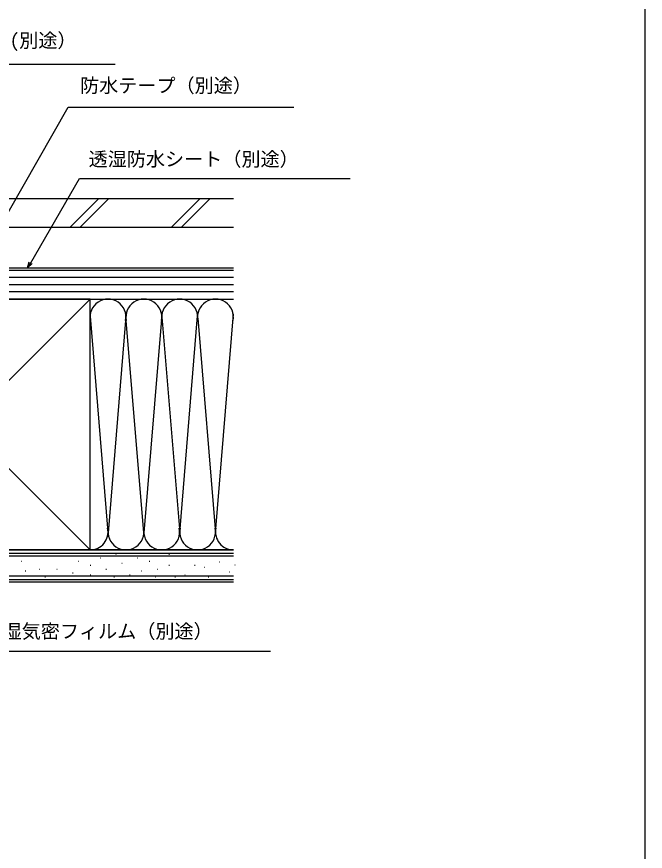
# Model space of a CAD drawing. Units: millimetres, scale not verified. Extents: x -525 to 525, y -783 to 778.
# Drawn here: x 261.7 to 525, y -460.4 to -111.1 of the extents above; entities that cross this region are included whole.
import ezdxf
from ezdxf.enums import TextEntityAlignment as Align

# ---------------------------------------------------------------- set-up
doc = ezdxf.new("R2010")
doc.units = ezdxf.units.MM
doc.header["$LTSCALE"] = 4
for name, color, linetype in [('0-8_YKK_D', 6, 'Continuous'), ('0-9_YKK_ZWAK', 7, 'Continuous'), ('0-A_YSS_K', 3, 'Continuous'), ('0-B_YSS_KE', 3, 'Continuous')]:
    doc.layers.add(name, color=color, linetype=linetype)
doc.styles.add('ＭＳ ゴシック', font='')
doc.styles.get('ＭＳ ゴシック').set_extended_font_data('MS Gothic')

msp = doc.modelspace()

# ---------------------------------------------------------------- linework, layer by layer
at = {"layer": '0-8_YKK_D'}
for points in [[(182.861, -187.7), (184.128, -185.487), (215.394, -130.893), (302.916, -130.893)], [(244.697, -216.243), (245.965, -214.031), (283.268, -148.982), (377.807, -148.982)], [(266.322, -216.243), (267.597, -214.034), (287.975, -178.738), (401.396, -178.738)], [(268.188, -214.376), (266.322, -216.243), (267.005, -213.693)], [(211.023, -336.743), (212.742, -338.626), (247.448, -376.643), (368.072, -376.643)]]:
    msp.add_lwpolyline(points, dxfattribs=at)
at = {"layer": '0-9_YKK_ZWAK'}
msp.add_lwpolyline([(-525, -782.7), (525, -782.7), (525, 747.3)], dxfattribs=at)
at = {"layer": '0-A_YSS_K'}
for p, q in [((295.957, -187.243), (283.957, -199.243)), ((300.2, -187.243), (288.2, -199.243)), ((338.384, -187.243), (326.384, -199.243)), ((342.626, -187.243), (330.626, -199.243)), ((352.488, -217.243), (239.994, -217.243)), ((352.488, -220.243), (239.994, -220.243)), ((352.488, -223.243), (239.994, -223.243)), ((352.488, -226.243), (239.994, -226.243)), ((187.497, -334.243), (292.497, -229.243)), ((187.497, -229.243), (292.497, -334.243)), ((239.994, -229.243), (352.488, -229.243)), ((292.497, -229.243), (352.491, -229.243)), ((292.503, -236.437), (299.839, -325.211)), ((329.997, -327.124), (337.498, -236.35)), ((337.572, -237.275), (344.997, -327.124)), ((344.997, -327.124), (352.574, -235.425)), ((307.339, -238.274), (299.997, -327.124)), ((314.997, -327.124), (307.655, -238.274)), ((322.387, -237.688), (314.997, -327.124)), ((322.658, -238.308), (329.997, -327.124)), ((292.497, -334.243), (352.491, -334.243)), ((352.491, -335.743), (170.996, -335.743)), ((271.114, -336.809), (271.314, -336.809)), ((280.18, -336.809), (280.38, -336.809)), ((296.663, -337.633), (296.863, -337.633)), ((303.256, -335.984), (303.456, -335.984)), ((312.322, -337.633), (312.522, -337.633)), ((325.509, -335.984), (325.709, -335.984)), ((332.102, -336.809), (332.302, -336.809)), ((341.992, -336.809), (342.192, -336.809)), ((263.697, -338.957), (263.897, -338.957)), ((271.114, -342.254), (271.314, -342.254)), ((278.532, -342.254), (278.732, -342.254)), ((287.597, -338.957), (287.797, -338.957)), ((292.542, -340.605), (292.742, -340.605)), ((299.136, -342.254), (299.336, -342.254)), ((305.729, -339.781), (305.929, -339.781)), ((317.267, -338.957), (317.467, -338.957)), ((320.564, -342.254), (320.764, -342.254)), ((325.509, -340.605), (325.709, -340.605)), ((336.223, -340.605), (336.423, -340.605)), ((340.344, -341.429), (340.544, -341.429)), ((346.616, -339.297), (346.816, -339.297)), ((353.043, -340.465), (353.243, -340.465)), ((352.491, -345.243), (170.996, -345.243)), ((265.345, -343.078), (265.545, -343.078)), ((273.587, -345.55), (273.787, -345.55)), ((285.125, -343.902), (285.325, -343.902)), ((292.542, -344.726), (292.742, -344.726)), ((302.432, -345.55), (302.632, -345.55)), ((309.026, -344.726), (309.226, -344.726)), ((313.971, -343.078), (314.171, -343.078)), ((319.74, -345.55), (319.94, -345.55)), ((327.981, -345.55), (328.181, -345.55)), ((332.102, -344.726), (332.302, -344.726)), ((341.992, -345.55), (342.192, -345.55)), ((350.706, -343.387), (350.906, -343.387)), ((352.491, -347.743), (157.496, -347.743))]:
    msp.add_line(p, q, dxfattribs=at)
for centre, start, end in [((299.997, -236.743), 348.21668, 191.78379), ((314.997, -236.743), 348.21668, 191.78379), ((329.997, -236.743), 348.21668, 191.78379), ((344.997, -236.743), 348.21644, 191.78379), ((292.497, -326.743), 270, 11.78353), ((307.497, -326.743), 168.21646, 11.78353), ((322.497, -326.743), 168.21646, 11.78353), ((337.497, -326.743), 168.21646, 11.78353), ((352.497, -326.743), 168.21646, 269.9524)]:
    msp.add_arc(centre, 7.5, start, end, dxfattribs=at)
at = {"layer": '0-B_YSS_KE'}
for p, q in [((352.488, -199.243), (184.994, -199.243)), ((251.994, -216.243), (352.488, -216.243)), ((292.497, -243.207), (292.497, -229.243)), ((292.497, -334.243), (292.497, -236.743)), ((352.491, -334.243), (170.996, -334.243)), ((186.497, -336.743), (352.491, -336.743)), ((352.491, -346.743), (170.996, -346.743))]:
    msp.add_line(p, q, dxfattribs=at)
for points in [[(352.488, -187.243), (184.994, -187.243), (184.994, -199.243)], [(292.497, -229.243), (187.497, -229.243), (187.497, -334.243), (292.497, -334.243)]]:
    msp.add_lwpolyline(points, dxfattribs=at)

# ---------------------------------------------------------------- texts
at = {"layer": '0-8_YKK_D', "style": 'ＭＳ ゴシック'}
for s, p in [('シーリング(別途）', (218.819, -125.709)), ('防水テープ（別途）', (288.259, -144.566)), ('透湿防水シート（別途）', (291.856, -175.377)), ('防湿気密フィルム（別途）', (247.832, -373.011))]:
    msp.add_text(s, height=5.865, dxfattribs=at).set_placement(p, align=Align.BOTTOM_LEFT)

doc.saveas('drawing.dxf')
